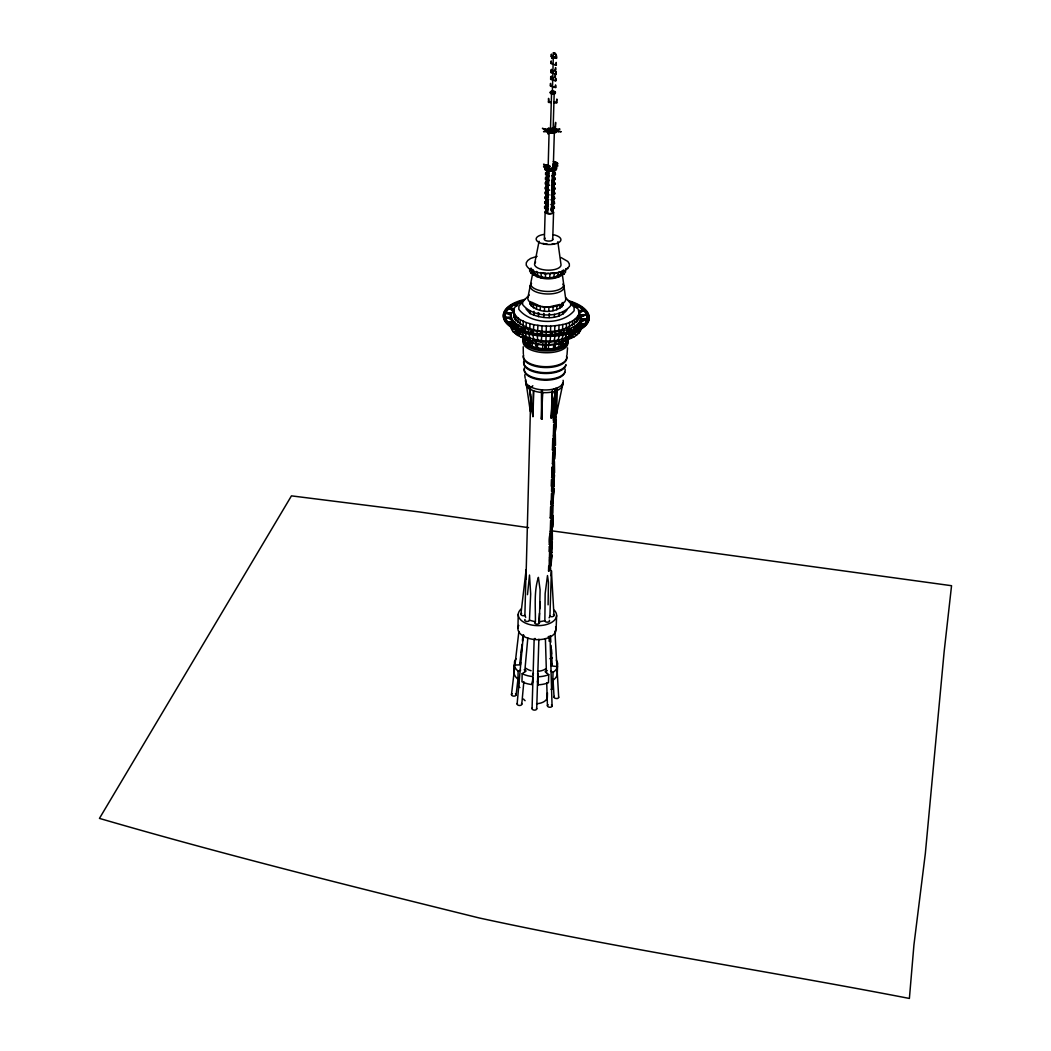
<?xml version="1.0" encoding="UTF-8"?>
<svg xmlns="http://www.w3.org/2000/svg" width="1051" height="1051" viewBox="0 0 1051 1051"><rect width="100%" height="100%" fill="white"/><g stroke="black" fill="none" stroke-linecap="round" stroke-linejoin="round"><path stroke-width="1.5" d="M552.366 92.672L551.552 93.04L550.422 131.27L551.565 131.861L553.049 131.467L554.192 93.237L553.378 92.698M525.986 579.127L530.808 394.086M545.903 342.271L546.205 332.077C557.884 333.114 588.744 328.28 578.589 311.03M542.658 392.023L541.633 419.152L541.607 389.803A18.511 8.697 1.7 0 1 529.402 386.164L529.139 385.993A18.498 8.697 1.7 0 1 525.618 379.503L530.335 411.585M541.607 389.803L541.633 419.152L542.434 392.01M541.856 419.152L542.04 389.829A18.511 8.697 1.7 0 0 555.703 388.436L556.058 388.318A18.498 8.697 1.7 0 0 563.06 382.735L563.126 382.525A18.498 8.697 1.7 0 0 563.1 380.304M563.139 270.212L563.152 271.959C555.979 280.118 538.94 279.5 532.069 271.171L532.095 269.424M563.152 302.373L563.06 305.079C555.611 313.934 537.311 313.29 530.203 304.264L530.243 302.346M539.386 622.901L540.096 589.821L538.401 577.354C533.777 591.477 535.616 607.15 535.393 621.824A2.378 1.327 1.6 0 0 535.301 623.703A2.378 1.327 1.6 0 0 538.651 623.808A2.378 1.327 1.6 0 0 538.743 621.942L539.478 613.206M529.717 269.227L529.678 271.25C537.587 280.867 557.266 281.576 565.543 272.156L565.517 270.133M511.075 317.849C508.579 312.515 519.917 307.733 509.157 308.14L513.755 311.661M511.351 317.376L512.139 321.948L511.128 315.313M578.838 312.239L578.707 318.913C564.229 336.688 527.615 335.414 513.794 317.284L514.018 308.731L516.33 305.145L523.7 300.757M508.658 322.473L513.808 323.669L513.847 321.632L508.25 322L513.44 321.172M513.86 315.379L514.018 308.731M514.845 319.162L514.951 314.394M512.192 319.412L515.607 323.314L515.542 325.863L518.682 333.627L515.213 333.43L518.314 332.707C535.09 343.073 561.786 345.148 576.684 330.684L580.099 331.183M515.91 321.041L516.015 316.259L513.9 312.528M518.445 327.347L517.828 324.89L513.335 326.322L518.445 327.347L518.498 325.311L514.005 326.73M517.998 322.762L518.117 317.98M515.607 323.314L518.13 325.114L518.064 327.662L520.587 334.336L517.499 335.322L512.927 331.551L510.655 327.426M520.114 324.483L520.219 319.701L516.015 316.259M518.13 325.114L521.151 326.756L521.086 329.305L523.608 336.701L520.77 336.911L523.319 335.821M527.549 296.75L522.649 301.716L522.583 304.514C532.949 317.77 559.815 318.716 570.68 305.723L570.64 302.924L565.78 297.722M514.254 665.073L514.057 673.1A20.061 11.574 1.5 0 0 517.946 679.169L518.143 671.116A20.1 11.535 1.5 0 1 514.254 665.073L520.429 664.81L520.587 662.38M514.307 669.697L514.504 661.683L516.094 658.635M523.122 325.928L523.227 321.133M520.889 614.31L526.078 570.036L524.883 615.229M553.995 615.479L551.42 570.759L549.923 616.267A2.365 1.314 1.8 0 0 553.26 616.385A2.365 1.314 1.8 0 0 553.338 614.533M521.598 330.303L525.014 330.408L525.066 328.372L520.718 329.975L524.186 328.043M517.92 628.17L518.261 614.204M525.316 339.46L524.633 342.074M527.97 341.194L529.98 345.372L525.592 342.35L525.684 338.593M526.131 327.373L526.249 322.578L520.219 319.701M528.18 344.505L528.285 340.721M531.149 332.72L528.377 332.037L528.443 329.475L521.151 326.756M530.203 304.264L530.269 301.545M566.883 310.084C558.646 320.726 541.134 318.676 530.098 313.553L530.177 310.833M529.849 328.438L529.967 323.642M531.294 306.13L531.399 302.057L540.359 306.261L540.24 310.347M535.76 343.953L536.496 348.052L530.519 345.634L530.61 341.851M524.186 669.75L526.117 670.985L522.176 673.704L521.966 681.757A20.087 11.6 1.6 0 0 532.121 684.582L533.251 677.829M532.2 346.449L532.305 342.679M528.443 329.475L532.607 330.513L532.529 333.062C546.349 335.663 561.47 335.545 574.227 329.055L574.319 326.506M533.435 307.851L533.54 303.765M530.939 332.904L533.08 332.655L533.133 330.605L530.939 332.904L529.914 332.681L532.108 330.395M533.566 329.502L533.698 324.706L526.249 322.578M533.895 315.339L534 311.267M533.685 391.038L532.988 416.551L533.422 390.867M536.483 309.296L536.601 305.197M532.607 330.513L536.995 331.301L537.705 340.76L536.667 341.496L537.613 339.946M537.731 330.106L537.862 325.311M536.588 344.124L537.324 348.236L537.692 344.163M538.546 316.666L538.664 312.581L537.258 313.448M544.97 129.457L542.395 128.327L547.137 129.864L544.996 128.8M556.018 168.252L555.953 163.798L556.018 168.252A5.833 2.286 1.8 0 1 554.757 170.709A5.833 2.286 1.8 0 1 548.386 171.037L545.233 169.71L545.351 165.388L548.333 164.981L545.338 165.822M545.416 169.842L545.351 165.388M541.896 330.723L542.027 325.915L533.698 324.706M544.379 238.997L545.154 211.829M545.587 210.161L547.44 210.712L545.587 210.161L546.678 170.853L548.32 170.249M552.406 128.853A5.005 1.892 1.8 0 1 553.667 129.01L556.373 130.114L559.986 129.128L556.399 129.444A5.005 1.892 1.8 0 1 555.322 131.48A5.005 1.892 1.8 0 1 549.87 131.743L545.351 130.81L545.338 131.467L547.794 131.756L547.151 130.652L543.538 131.638L547.137 131.309A5.005 1.892 1.8 0 1 551.105 128.826M532.121 684.582L533.382 672.995M548.937 101.763L548.569 98.387L548.451 102.394L551.263 102.604M545.995 210.082L545.705 206.246L547.558 206.797L546.1 206.167M546.126 205.313L547.584 205.943L546.126 205.313L547.085 170.958L548.543 170.42A5.833 2.286 1.8 0 0 554.77 170.065A5.833 2.286 1.8 0 0 556.032 167.595M545.246 348.761L545.39 343.73L545.246 348.761L542.684 348.696L542.828 343.664M548.096 200.242L547.729 213.038L546.599 212.959L547.847 169.736A3.508 1.366 1.8 0 1 547.847 168.068M543.761 317.415L543.879 313.329L543.406 314.341M548.057 170.945L549.069 132.794M547.085 212.762L547.558 196.76M547.624 196.524L546.008 195.828L547.624 196.524C550.79 193.634 544.208 190.349 547.742 192.583M547.768 191.729L546.139 191.032L547.768 191.729C550.934 188.825 544.339 185.554 547.886 187.774M547.913 186.92L546.284 186.224L547.913 186.92L548.294 171.155M550.658 85.696L550.527 83.397L550.448 86.09L552.524 86.721M550.855 78.983L550.724 76.684L550.645 79.364L552.721 79.994M551.052 72.243L550.921 69.931L550.842 72.637L552.918 73.255M551.315 63.231L551.184 60.919L551.105 63.625L553.194 64.242M551.512 56.452L551.381 54.127L551.302 56.846L553.391 57.463M544.444 310.951L544.563 306.866L541.764 306.458M552.103 211.369A3.468 1.419 1.8 0 1 551.801 213.235A3.468 1.419 1.8 0 1 547.229 213.235L548.517 166.702L549.752 165.572L548.504 167.135M541.423 419.126L542.211 391.984M552.432 128.196A5.005 1.892 1.8 0 1 553.693 128.353L556.373 130.114A5.005 1.892 1.8 0 1 555.296 132.137A5.005 1.892 1.8 0 1 549.844 132.4L549.87 131.743M548.517 185.83L548.99 169.828L547.847 169.736M552.34 93.263L553.365 53.759L554.705 53.851L553.365 53.759M546.218 330.829L546.349 326.02M513.794 317.284L513.913 313.487M526.052 570.759L526.078 570.036M532.069 708.584L532.988 677.869M533.093 674.637L534.158 639.074M546.008 348.787L546.165 343.743C541.462 351.244 556.202 351.113 554.823 344.57M555.191 76.644L555.401 74.345L555.322 77.038L553.732 77.735L555.335 76.592M555.388 69.905L555.598 67.592L555.519 70.299L553.93 70.995L555.532 69.839M555.795 56.36L556.005 54.035L555.926 56.754L554.337 57.437M551.42 210.817L551.539 206.889L552.984 206.338L553.273 210.358L551.42 210.817L553.273 210.358M551.972 192.53L553.824 192.097L551.972 192.53L551.854 196.471L553.299 195.933L554.403 171.05L553.417 205.602L551.788 206.219L551.683 202.12L553.535 201.674L551.683 202.12M551.709 201.266L553.562 200.82L551.709 201.266L551.828 197.325L553.68 196.892L551.828 197.325M551.985 191.676L553.851 191.229L551.985 191.676L552.117 187.722L553.969 187.288L552.117 187.722M552.13 186.868L553.995 186.434L552.13 186.868L552.261 182.913L554.113 182.467L552.261 182.913M552.274 182.046L554.14 181.613L552.274 182.046L552.406 178.079L554.271 177.645L552.406 178.079M552.432 177.225L554.297 176.778L552.432 177.225L552.55 173.244L554.416 172.811L552.55 173.244M551.644 210.988L551.539 206.889M551.788 206.219L551.906 202.291M551.933 201.437L552.051 197.496M553.299 195.933L552.077 196.642L552.195 192.701M552.222 191.847L552.34 187.893M552.366 187.039L552.484 183.071M552.511 182.217L552.629 178.25M552.655 177.383L552.773 173.415M552.931 164.56L553.181 167.017A5.11 1.997 1.8 0 1 555.821 168.107M536.706 708.847L538.874 639.244M548.793 311.07L548.911 306.971L559.947 304.435L559.815 308.508M553.181 167.017L553.246 165.073A5.11 1.997 1.8 0 1 555.887 166.163M555.493 87.167L555.559 84.934L555.664 87.667L553.588 87.036L555.677 87.22M555.69 80.441L555.756 78.194L555.861 80.953L553.785 80.323L555.874 80.493M555.887 73.701L555.966 71.442L556.071 74.201L553.982 73.583L556.084 73.754M556.163 64.676L556.229 62.416L556.334 65.188L554.258 64.558L556.36 64.728M556.373 57.884L556.439 55.624L556.544 58.396L554.455 57.779L556.557 57.95M552.576 195.394L552.681 192.188M553.233 169.185L554.311 133.201M549.174 317.56L549.292 313.474L549.791 314.499M547.151 670.564L545.101 671.655L548.727 674.637L548.464 682.677A20.1 11.614 1.6 0 1 538.073 684.805L537.652 673.152M548.425 348.84L548.583 343.808M552.865 210.253L552.984 206.338M551.565 206.049L553.01 205.497L553.273 196.787M556.281 102.315L556.846 99.017L556.728 103.024L553.903 102.801M552.721 239.681L553.549 212.499M551.026 334.599L550.29 332.05L551.026 334.599L552.143 334.56L551.407 332.011L552.143 334.56M550.527 330.934L550.671 326.125C560.643 325.179 573.78 324.181 578.891 314.144L578.799 310.347L576.513 306.656L569.195 301.9M550.777 334.599L550.855 332.05M552.984 310.662L553.115 306.577M558.554 131.953L556.399 130.889L561.195 131.769L558.58 131.296M552.3 397.304L551.289 418.167L552.143 391.038M554.389 317.06L554.468 314.341M552.34 390.998L551.486 418.114L556.058 388.318M553.535 348.341L553.654 344.557M554.705 330.526L554.849 325.731M555.651 344.439L554.613 348.498L554.481 344.426M555.335 334.31L555.414 331.761M556.754 309.795L556.872 305.71M551.039 558.593C548.635 558.606 549.647 559.592 550.685 569.497L548.543 570.877L548.688 566.2M549.161 551.499L549.318 546.783L551.46 545.43L551.105 556.399L549.423 557.923L550.645 556.255L551 545.285M549.384 544.589C547.886 534.118 553.798 523.293 551.066 543.078L549.384 544.589L551.539 543.236L551.893 532.187M550.238 517.972L550.593 506.779L552.287 505.295L552.392 516.632L550.238 517.972L551.933 516.475L552.287 505.295M550.658 504.533L552.366 503.048L552.721 491.802L552.826 503.206L551.131 504.677L550.763 501.314M551.25 486.153L551.46 479.676L553.168 478.218L553.273 489.687L551.565 491.159L552.8 489.543L553.168 478.218M551.525 477.404L553.233 475.945L554.074 464.7L553.706 476.09L551.998 477.548L551.841 467.629M552.406 449.933L552.773 438.385L554.494 436.953L554.6 448.646L552.406 449.933L554.127 448.501L554.494 436.953M553.338 420.636C552.156 408.287 558.028 402.546 555.02 420.689L553.286 422.108L555.506 420.834L555.848 394.9M553.746 408.064L555.953 406.803L553.746 408.064L553.93 402.178M549.003 571.021L550.632 520.35L551.854 518.708M550.698 518.117L551.052 506.924L552.76 505.452M551.131 504.677L551.486 493.418L553.194 491.947M551.565 491.159L551.933 479.821L553.641 478.363M551.998 477.548L552.366 466.145L554.074 464.7M554.048 450.8L553.68 462.269L552.432 463.859L552.8 452.377L554.521 450.945L552.8 452.377M552.879 450.078L553.246 438.53L554.967 437.098M554.941 423.014L554.573 434.641L553.325 436.204L553.693 424.578L555.427 423.172L553.693 424.578M553.772 422.252L554.6 396.437L556.334 395.045M556.505 389.698C557.647 392.522 552.616 396.555 554.77 391.09M548.543 570.877L550.225 569.34L550.566 558.436M552.327 518.866L551.959 529.967L550.277 531.464L551.499 529.822L551.801 520.298M555.48 406.658L555.808 396.372M551.263 546.467L551.355 543.341M552.432 463.859L554.153 462.414L554.521 450.945M553.325 436.204L555.046 434.786L555.427 423.172M559.053 315.97L559.145 313.251M551.236 559.815L551.906 555.086L551.026 566.042M551.762 543.577L551.46 552.971L552.327 541.948M553.338 495.034L554.074 488.557L553.181 499.856M553.824 479.9L553.614 486.363L554.508 474.999M555.44 430.095L556.307 419.888L555.401 431.541M558.869 330.132L559.027 325.337M547.466 692.819L547.308 697.68A12.402 7.265 1.6 0 1 536.575 703.736M549.148 641.281L549.305 636.472M552.406 539.754L552.235 528.784M553.194 515.424C551.407 539.636 554.074 520.954 552.314 513.703M554.586 472.727L554.429 461.415M555.48 445.322L555.322 433.853M556.557 413.871L557.332 388.62M561.457 333.666L559.224 333.298L559.29 331.262L561.457 333.666L562.495 333.495L560.328 331.091M554.363 348.209L558.922 347.106L559.053 343.335M558.922 347.106L560.722 346.331L560.84 342.56M561.957 306.905L562.101 302.819M512.047 321.278L510.72 325.337L514.675 326.441L514.254 325.429L511.89 325.363M527.484 594.656L529.507 575.055L530.676 593.986L529.441 620.195A2.365 1.327 1.4 0 1 526.393 621.391A2.365 1.327 1.4 0 1 525.066 619.394M563.454 342.074L561.733 346.331L561.339 343.585M562.85 314.367L562.942 311.648M562.587 329.252L562.745 324.457M561.26 346.094L562.955 345.359L563.086 341.588M563.901 332.917L563.98 330.369M551.499 663.483L551.394 665.914L557.503 666.61A20.14 11.561 1.6 0 1 553.049 672.364L552.773 680.404A20.1 11.6 1.6 0 0 557.214 674.624L557.647 663.22L556.36 660.081M562.955 345.359L565.569 343.349L565.688 339.578M556.124 629.536L556.61 615.584M565.99 340.471L566.528 343.112M566.305 328.372L566.476 323.577M567.29 331.459L567.369 329.423L571.691 331.236L568.249 329.147L568.171 331.183L567.29 331.459L570.811 331.525M567.829 329.291L565.096 338.961L567.159 338.199M551.223 575.909L551.42 570.759M569.34 327.084L569.497 322.289M571.297 328.004L571.205 330.553L568.184 337.805L571.074 338.146L568.538 336.951M572.348 325.784L572.519 321.002M578.431 328.332L573.885 328.727L573.964 326.69L579.101 327.951L574.634 326.309M574.463 324.168L574.634 319.386M548.096 604.824L548.451 582.28L547.492 575.567L545.141 593.697L544.865 620.747A2.365 1.327 1.8 0 0 547.781 622.139A2.365 1.327 1.8 0 0 549.292 620.261M576.579 322.552L576.749 317.783M576.854 324.851L576.763 327.386L578.773 325.574L579.035 322.802L584.211 323.892L578.549 325.284L578.615 323.248L583.804 324.339M577.643 320.726L577.827 315.957M578.799 310.347L578.707 318.913M577.38 329.278L580.205 323.642L580.297 321.12M586.563 319.819L580.967 321.383L581.045 319.359L586.694 319.333L581.177 318.873M580.953 317.547L581.045 315.024M580.205 323.642L581.15 319.11M581.308 319.596L581.4 317.074M539.741 608.963L540.043 601.908M567.54 347.855L567.001 354.91M517.131 703.947L523.253 636.131M521.769 704.209L523.845 681.573M524.725 671.865L527.825 637.904M518.261 686.119L518.997 678.145M521.349 652.605L521.94 646.22M522.531 639.849L522.833 636.656M555.125 127.092L555.611 122.389L555.453 127.434L553.667 129.01L555.48 126.777M523.608 337.91C530.558 343.756 540.28 344.61 549.016 344.662L549.371 341.444M550.015 341.444L550.606 336.11M549.66 277.451L550.12 273.299L561.089 272.235L565.096 270.606L569.353 266.245L569.314 263.827L567.816 261.463L560.958 257.508M511.482 694.619L514.517 668.712M514.898 665.467L518.879 631.454M516.107 694.882L518.143 677.659M519.811 663.562L522.071 644.368M522.452 641.176L523.214 634.778M562.495 383.234A17.985 8.461 1.7 0 1 562.521 385.389L562.469 385.599A17.985 8.474 1.7 0 1 555.651 391.038L555.296 391.156A17.985 8.474 1.7 0 1 542.027 392.522L541.974 389.842M542.027 392.522L542.408 389.882M551.289 418.167L555.703 388.436M554.219 340.353L555.151 341.956L554.074 341.168L555.059 335.821M527.996 297.078L530.361 285.176M532.66 273.628L530.821 282.864A16.553 7.186 1.7 0 0 547.19 291.455A16.553 7.186 1.7 0 0 563.612 283.691L562.338 274.377M534.683 263.42L539.084 241.231M556.505 414.081L563.126 382.525M523.976 338.186L523.28 339.657C529.349 349.786 543.787 349.602 554.232 348.59L555.256 344.531L560.892 343.191L568.46 338.895M549.016 344.662L555.375 344.045L556.202 340.787M559.355 335.269L558.186 339.841L559.684 341.509C567.711 339.762 577.643 337.516 581.256 329.186M553.627 277.096L554.718 272.892M580.967 321.383L586.694 319.333M541.725 340.419L541.212 342.166L532.134 340.826L524.055 338.488L517.499 335.322M540.253 334.271L541.015 331.761L540.253 334.271L542.066 333.89L542.119 331.853L541.212 342.166L559.684 341.509M561.943 339.092L563.73 340.537L561.681 339.92L563.402 334.454M511.403 315.55L505.965 313.067L511.601 313.04M555.375 344.045L561.076 342.679L561.904 340.445M557.175 276.295L558.278 273.418M562.902 342.311L560.722 346.331M570.877 336.465L574.227 329.055M560.078 275.112L562.167 270.619M573.137 334.98L576.132 328.727M578.891 324.536L577.682 327.006L581.203 327.097L581.15 325.009L578.628 325.087M549.108 617.843L549.975 616.096M568.788 338.527L565.569 343.349M574.923 333.351L578.773 325.574M577.446 328.858L581.058 321.645M562.114 273.641L563.914 270.094M526.104 382.249L526.039 382.459A17.985 8.474 1.7 0 0 529.468 388.778L529.73 388.949A17.985 8.474 1.7 0 0 541.593 392.483M550.422 131.27L553.049 131.467M554.192 93.237L551.552 93.158M537.127 256.299L530.663 258.428L527.799 260.438L526.288 262.737L526.236 265.154C529.704 271.749 538.283 272.721 544.917 273.68L548.543 273.26M578.549 325.284L584.211 323.892M533.645 339.237L532.134 340.826L533.803 340.064L532.818 334.612M529.468 388.778L531.53 386.637M529.73 388.949L532.831 385.73M548.477 168.226L549.699 167.096L548.464 168.659M551.46 545.43L549.318 546.783M548.057 133.346L551.276 130.495L551.25 131.152L548.031 134.002L548.386 128.117M554.678 394.086L556.413 392.693M576.395 307.943L578.602 306.248L575.042 306.774M529.901 338.304L528.088 339.657L530.098 339.145L528.758 333.601M522.715 301.703L518.918 306.091L518.826 309.309C530.689 324.641 561.72 325.731 574.148 310.702L574.096 307.47L570.325 302.898M573.885 328.727L574.555 328.346M524.055 338.488L526.433 337.161L524.541 330.776L518.064 327.662L513.558 323.944L516.908 331.906M579.548 312.121L583.844 310.452L579.981 312.581M516.146 306.432L514.005 304.632L517.565 305.329M551.328 78.352L552.931 77.643L551.315 78.799L551.394 76.092M551.525 71.599L553.128 70.89L551.512 72.046L551.591 69.34M561.076 342.679L567.868 339.013A22.478 10.221 1.7 0 1 545.522 350.062A22.478 10.221 1.7 0 1 523.332 337.87M551.933 58.028L553.522 57.345L551.92 58.488L551.998 55.756M554.35 56.99L555.94 56.307M530.519 345.634L528.522 341.457M582.241 316.246L586.419 314.591L580.861 316.798M518.143 671.116L520.679 670.131M549.896 658.701L552.392 657.729M551.762 207.06L553.391 206.443M556.058 166.623A5.833 2.286 1.8 0 1 554.797 169.08A5.833 2.286 1.8 0 1 548.438 169.408A2.627 1.025 1.8 0 0 552.484 169.75A2.627 1.025 1.8 0 0 552.222 168.199L552.76 167.95A3.508 1.366 1.8 0 0 551.972 167.753M548.99 169.828L548.491 170.012A3.508 1.366 1.8 0 0 553.102 170.012A3.508 1.366 1.8 0 0 553.404 168.213L552.261 168.134M575.712 307.168L578.602 306.248M521.427 301.492L522.308 301.23M545.114 620.668L538.729 621.929M540.634 277.727L542.014 277.346M554.232 348.59L563.494 345.556L566.41 343.309L567.908 340.76L567.212 339.197M554.219 277.385L558.659 277.162M546.796 182.191L548.254 182.808L546.796 182.191A4.69 1.866 1.8 0 0 545.653 182.861L545.18 182.808A5.15 2.049 1.8 0 1 547.545 181.626M553.273 93.342L552.471 93.316M559.224 333.298L562.495 333.495M525.592 342.35L522.991 337.778C531.675 345.359 544.339 345.818 555.256 344.531M512.927 331.551L516.514 330.973L518.314 332.707M578.339 310.807L583.41 309.992M578.773 311.267L583.844 310.452M556.15 163.93L553.168 164.757L556.137 164.363M545.311 166.899L548.28 166.505L545.298 167.332M553.141 165.835L556.097 165.441M553.128 166.268L556.084 165.874M554.074 341.168L556.675 340.826M552.747 513.256L553.102 502.089M565.648 268.793L567.908 268.557M555.848 417.628L555.48 415.933M560.958 274.442L564.348 274.088M511.784 329.488L515.226 329.16L516.514 330.973M544.917 273.68L556.15 273.339M576.066 328.214L579.101 327.951M536.535 276.597L538.729 276.452M550.238 334.1L551.341 334.06M511.285 319.149L505.807 317.31L511.325 317.126M580.927 314.774L586.419 314.591M505.925 317.809L511.456 317.612M581.085 315.261L586.576 315.077M568.171 331.183L571.691 331.236M544.563 306.866L548.911 306.971M542.027 325.915L550.671 326.125M520.718 329.975L525.014 330.408M567.882 339.565L567.238 340.695M523.306 338.514L523.976 338.54M533.212 275.073L536.076 275.231M546.205 332.077L536.995 331.301M530.466 269.726L533.343 269.884M548.477 101.724L551.289 101.934M553.93 102.144L556.741 102.354M505.965 313.067L511.443 313.526M510.786 323.248L513.308 323.472M558.83 271.973L561.089 272.235M539.058 340.918L541.764 341.233M552.839 530.978L951.549 585.709L944.126 651.87L925.327 853.596L913.936 944.888L909.391 998.45C766.14 970.69 621.758 948.922 479.111 917.943C352.111 886.479 225.111 854.962 99.451 818.401L291.455 495.862L419.007 511.903L528.548 527.655M514.819 326.519L517.775 326.927M542.316 272.748L545.377 273.181L545.548 277.346M537.587 347.947L542.684 348.696M530.873 273.247L534.197 273.772M535.419 621.811L529.441 620.195M508.723 308.574L513.794 309.638M575.383 332.431L578.943 333.18M532.042 332.431L533.08 332.655M508.25 322L512.113 322.893M548.714 132.124L549.844 132.4M548.083 169.973L545.456 168.869M573.57 334.073L576.657 334.954M551.315 56.386L553.404 57.004M551.118 63.178L553.207 63.796M550.855 72.191L552.931 72.808M550.658 78.917L552.734 79.548M550.461 85.643L552.537 86.274M553.128 277.635L554.56 278.081M524.541 330.776L528.377 332.037M527.825 338.396L530.098 339.145M505.807 317.31L509.919 318.689M570.391 302.438L571.245 302.767M514.005 304.632L516.895 305.696M571.271 335.584L574.358 336.727M524.633 337.135L526.696 338.015L526.433 337.161M506.122 312.581L510.208 314.446M550.606 671.195L553.049 672.364M565.412 338.12L567.79 339.578M509.157 308.14L512.927 310.452M547.794 131.756L547.151 130.652A5.005 1.892 1.8 0 1 551.131 128.156M548.267 131.914L549.056 132.465M548.294 131.283L549.463 132.111M530.098 313.553L526.104 309.073M514.688 304.264L516.829 306.064M532.844 416.472L529.139 385.993M553.798 388.712L555.296 391.156M522.781 337.594L524.751 342.271M555.414 418.259L556.307 419.888M553.26 484.616L554.14 486.298M553.181 486.863L554.074 488.557M551.105 551.171L551.972 552.905M551.039 553.351L551.906 555.086M525.71 617.331L524.883 615.361A2.365 1.314 1.4 0 1 521.532 615.255A2.365 1.314 1.4 0 1 521.638 613.403M530.939 268.622L532.069 271.171M531.005 268.071L533.107 272.905M511.298 319.898L513.992 326.27M533.79 271.04L535.13 274.482M524.869 337.305L525.763 339.696M536.68 271.408L538.02 275.809M529.362 338.514L530.374 341.93M550.107 340.629L550.606 342.39M556.912 669.632L557.372 671.221M540.779 272.537L541.567 276.781M537.403 681.193L538.073 684.805M535.668 341.365L536.063 343.572M536.155 344.058L536.89 348.17M557.845 241.717L560.919 264.09A13.243 5.649 1.7 0 1 546.06 270.081A13.243 5.649 1.7 0 1 535.603 262.014M563.94 286.017L565.583 298.024A18.984 8.342 1.7 0 1 544.287 306.905A18.984 8.342 1.7 0 1 529.323 295.016M529.244 386.085L532.988 416.551M524.751 374.813L525.132 378.268M554.889 631.086L558.685 697.325M550.474 635.75L550.842 642.187M551.039 645.406L552.169 664.718M553.01 679.274L554.061 697.076M551.447 649.163L551.604 654.024M552.511 679.958L552.787 688.063M545.39 638.561L546.428 672.955M546.73 682.782L547.426 705.72M550.054 637.09L552.064 705.983M523.332 353.832L523.214 346.751M563.047 303.174L563.06 305.079M536.43 708.138A2.325 1.393 3.5 0 1 535.826 709.872A2.325 1.393 3.5 0 1 532.831 709.701A2.325 1.393 3.5 0 1 532.41 707.901M535.34 638.653A2.365 1.34 1.6 0 1 534.854 638.43M521.506 703.5A2.325 1.393 3.2 0 1 520.889 705.234A2.325 1.393 3.2 0 1 517.893 705.063A2.325 1.393 3.2 0 1 517.486 703.277M524.042 635.474A2.365 1.327 1.4 0 1 523.687 635.185M515.476 693.87A2.312 1.366 3.1 0 1 515.371 695.815A2.312 1.366 3.1 0 1 512.1 695.631A2.312 1.366 3.1 0 1 512.218 693.699M519.89 687.525A2.299 1.353 3.2 0 1 518.603 685.462M558.62 696.971A2.299 1.366 3.8 0 1 556.925 698.56L555.178 698.324A2.312 1.366 3.8 0 1 554.389 696.393M552.143 687.065A2.299 1.353 3.7 0 1 552.695 688.418A2.299 1.353 3.7 0 1 551.026 689.285M548.162 704.787A2.312 1.379 3.7 0 0 547.886 706.6A2.312 1.379 3.7 0 0 550.855 707.126L551.355 706.929A2.312 1.379 3.7 0 0 551.998 705.615L551.788 705.274A2.312 1.379 3.7 0 0 551.433 704.971M562.771 284.138A16.947 7.37 1.7 0 1 547.124 293.978A16.947 7.37 1.7 0 1 531.543 283.35M552.392 129.509A5.005 1.892 1.8 0 1 556.36 132.216A5.005 1.892 1.8 0 1 548.688 132.781M547.768 132.413A5.005 1.892 1.8 0 1 551.092 129.483M549.279 636.367A2.365 1.327 1.8 0 1 548.215 636.683M545.876 668.738A12.494 7.173 1.6 0 1 537.547 671.326M531.11 670.709A12.494 7.173 1.6 0 1 525.986 668.318M548.727 674.637A20.14 11.574 1.6 0 1 538.322 676.752M532.358 676.529A20.127 11.561 1.6 0 1 522.176 673.704M555.598 626.738A19.115 10.733 1.6 0 1 536.444 639.639A19.115 10.733 1.6 0 1 518.747 625.424M554.258 610.184A19.181 10.668 1.6 0 1 549.345 623.558A19.181 10.668 1.6 0 1 524.646 622.678A19.181 10.668 1.6 0 1 521.178 608.989M525.106 700.689A12.402 7.265 1.6 0 1 523.516 699.007M545.233 169.71A5.833 2.286 1.8 0 1 548.399 166.807M552.09 130.39A2.654 0.998 1.8 0 1 553.969 131.966A2.654 0.998 1.8 0 1 549.502 131.848A2.654 0.998 1.8 0 1 551.394 130.363M548.031 169.04A2.627 1.025 1.8 0 1 548.031 168.777M553.194 92.238A2.522 0.92 1.8 0 1 554.994 93.684A2.522 0.92 1.8 0 1 550.75 93.565A2.522 0.92 1.8 0 1 552.537 92.212M567.711 341.641A22.439 10.221 1.7 0 1 545.443 352.729A22.439 10.221 1.7 0 1 523.293 340.537M567.79 339.867A22.465 10.221 1.7 0 1 545.495 350.955A22.465 10.221 1.7 0 1 523.319 338.764M566.634 355.79A21.769 10.037 1.7 0 1 545.022 366.681A21.769 10.037 1.7 0 1 523.516 354.739M566.542 356.67A21.703 10.011 1.7 0 1 544.996 367.548A21.703 10.011 1.7 0 1 523.569 355.619M565.977 364.526A21.256 9.84 1.7 0 1 542.066 372.488A21.256 9.84 1.7 0 1 523.845 360.927M565.872 365.393A21.178 9.814 1.7 0 1 542.053 373.341A21.178 9.814 1.7 0 1 523.897 361.807M565.004 368.967A20.508 9.551 1.7 0 1 544.628 379.345A20.508 9.551 1.7 0 1 524.383 367.981M564.899 372.33A20.416 9.512 1.7 0 1 541.948 380.028A20.416 9.512 1.7 0 1 524.462 368.862M554.14 243.596A9.236 3.862 1.8 0 1 552.051 244.055M547.295 244.2A9.236 3.862 1.8 0 1 542.881 243.306M546.599 212.959A3.468 1.419 1.8 0 1 545.916 211.895M551.92 210.857A4.23 1.721 1.8 0 1 552.708 213.3A4.23 1.721 1.8 0 1 546.77 213.471A4.23 1.721 1.8 0 1 545.995 211.028M552.432 238.761A4.204 1.76 1.8 0 1 550.803 240.889A4.204 1.76 1.8 0 1 545.443 240.456A4.204 1.76 1.8 0 1 545.219 238.183M585.643 310.505A42.894 19.141 1.7 0 1 567.829 334.165A42.894 19.141 1.7 0 1 512.087 327.859A42.894 19.141 1.7 0 1 516.317 302.662M517.657 302.136A42.894 19.141 1.7 0 1 522.045 300.704M569.038 301.44A42.894 19.141 1.7 0 1 581.939 307.365M570.969 303.069A41.015 18.301 1.7 0 1 579.666 328.477M574.214 331.131A41.015 18.301 1.7 0 1 564.229 333.955M561.365 334.454A41.015 18.301 1.7 0 1 556.951 335.006M541.528 335.151A41.015 18.301 1.7 0 1 525.421 332.339M523.884 331.88A41.015 18.301 1.7 0 1 516.895 329.147M506.464 320.568A41.015 18.301 1.7 0 1 520.245 302.294M567.487 300.376A42.907 19.128 1.7 0 1 579.127 329.58A42.907 19.128 1.7 0 1 513.269 327.925A42.907 19.128 1.7 0 1 525.185 299.312M570.995 302.478A41.028 18.287 1.7 0 1 576.106 329.738A41.028 18.287 1.7 0 1 515.095 327.61A41.028 18.287 1.7 0 1 523.109 300.809M553.273 234.701A12.389 5.176 1.8 0 1 558.37 242.768A12.389 5.176 1.8 0 1 538.703 242.256A12.389 5.176 1.8 0 1 543.84 234.452M547.006 177.251A4.69 1.852 1.8 0 0 545.797 178.053L545.311 178A5.163 2.036 1.8 0 1 546.625 177.107M553.627 177.409A4.69 1.852 1.8 0 1 554.849 178.276L555.27 178.223A5.163 2.036 1.8 0 0 552.839 176.936M546.77 172.285A5.163 2.036 1.8 0 0 545.443 173.165L545.929 173.218A4.703 1.852 1.8 0 1 547.137 172.43M552.984 172.114A5.163 2.036 1.8 0 1 555.414 173.402L555.007 173.454A4.703 1.852 1.8 0 0 553.772 172.587M553.759 182.086A5.15 2.049 1.8 0 1 555.125 183.032L554.705 183.097A4.69 1.866 1.8 0 0 553.483 182.23M547.413 186.434A5.15 2.049 1.8 0 0 545.035 187.617L545.522 187.669A4.69 1.866 1.8 0 1 546.73 186.868M553.614 186.894A5.15 2.049 1.8 0 1 554.967 187.84L554.56 187.893A4.69 1.866 1.8 0 0 553.338 187.025M547.269 191.216A5.137 2.063 1.8 0 0 544.904 192.412L545.377 192.464A4.677 1.879 1.8 0 1 546.586 191.663M553.47 191.689A5.137 2.063 1.8 0 1 554.823 192.635L554.416 192.701A4.677 1.879 1.8 0 0 553.194 191.821M546.073 196.314A5.137 2.063 1.8 0 0 544.76 197.207L545.246 197.26A4.677 1.879 1.8 0 1 545.705 196.813M553.325 196.471A5.137 2.063 1.8 0 1 554.678 197.43L554.271 197.483A4.677 1.879 1.8 0 0 553.049 196.603M545.942 201.083A5.137 2.076 1.8 0 0 544.628 201.976L545.114 202.028A4.664 1.892 1.8 0 1 546.31 201.214M553.181 201.24A5.137 2.076 1.8 0 1 554.534 202.199L554.127 202.252A4.664 1.892 1.8 0 0 553.654 201.792M545.797 205.838A5.124 2.076 1.8 0 0 544.497 206.745L544.97 206.797A4.664 1.892 1.8 0 1 546.178 205.983M553.036 206.009A5.124 2.076 1.8 0 1 554.389 206.968L553.969 207.021A4.664 1.892 1.8 0 0 553.509 206.561M556.045 167.28A5.833 2.286 1.8 0 1 554.783 169.736A5.833 2.286 1.8 0 1 548.412 170.065M545.259 168.738A5.833 2.286 1.8 0 1 548.425 165.835M545.246 169.066A5.833 2.286 1.8 0 1 548.425 166.163M553.233 165.388A5.11 1.997 1.8 0 1 555.874 166.492M553.22 166.045A5.11 1.997 1.8 0 1 555.848 167.135M553.207 166.36A5.11 1.997 1.8 0 1 555.848 167.464M556.071 166.308A5.833 2.286 1.8 0 1 554.81 168.764A5.833 2.286 1.8 0 1 548.451 169.093M545.285 167.766A5.833 2.286 1.8 0 1 548.451 164.876M545.285 168.094A5.833 2.286 1.8 0 1 548.451 165.191M548.083 170.301A5.11 1.997 1.8 0 1 545.443 169.198M548.11 169.001A5.11 1.997 1.8 0 1 545.482 167.897M548.11 169.329A5.11 1.997 1.8 0 1 545.469 168.226M553.299 163.798A6.779 2.641 1.8 0 1 557.424 166.005L557.884 165.992A7.239 2.825 1.8 0 0 553.47 163.641M553.365 161.644A6.779 2.641 1.8 0 1 557.49 163.838L557.95 163.825A7.239 2.825 1.8 0 0 553.535 161.473M553.207 91.792A2.522 0.92 1.8 0 1 555.007 93.237A2.522 0.92 1.8 0 1 550.763 93.119A2.522 0.92 1.8 0 1 552.55 91.765M553.22 91.568A2.522 0.92 1.8 0 1 555.02 93.013A2.522 0.92 1.8 0 1 550.763 92.895A2.522 0.92 1.8 0 1 552.563 91.542M553.233 91.122A2.522 0.92 1.8 0 1 555.033 92.567A2.522 0.92 1.8 0 1 550.777 92.449A2.522 0.92 1.8 0 1 552.576 91.095M555.743 129.01L558.173 129.943L555.743 129.01M554.875 447.673L554.508 459.129L554.875 447.673M549.818 168.777L549.765 168.961A7.239 2.825 1.8 0 1 543.538 166.347L543.998 166.334A6.779 2.641 1.8 0 0 549.818 168.777M549.883 166.61L549.831 166.794A7.239 2.825 1.8 0 1 543.59 164.179L544.05 164.179A6.779 2.641 1.8 0 0 549.883 166.61M548.28 209.202L548.162 209.385A5.124 2.076 1.8 0 1 544.51 207.822L544.97 207.783A4.664 1.892 1.8 0 0 548.28 209.202M548.425 204.433L548.307 204.603A5.137 2.076 1.8 0 1 544.641 203.053L545.114 203.014A4.664 1.892 1.8 0 0 548.425 204.433M548.556 199.651L548.438 199.821A5.137 2.063 1.8 0 1 544.786 198.271L545.246 198.232A4.677 1.879 1.8 0 0 548.556 199.651M548.701 194.855L548.583 195.026A5.137 2.063 1.8 0 1 544.917 193.476L545.39 193.437A4.677 1.879 1.8 0 0 548.701 194.855M548.845 190.047L548.727 190.218A5.15 2.049 1.8 0 1 545.049 188.681L545.522 188.641A4.69 1.866 1.8 0 0 548.845 190.047M548.977 185.239L548.858 185.41A5.15 2.049 1.8 0 1 545.193 183.872L545.653 183.833A4.69 1.866 1.8 0 0 548.977 185.239M549.121 180.404L549.003 180.575A5.163 2.036 1.8 0 1 545.324 179.051L545.797 179.012A4.69 1.852 1.8 0 0 549.121 180.404M549.266 175.57L549.148 175.74A5.163 2.036 1.8 0 1 545.469 174.216L545.929 174.177A4.703 1.852 1.8 0 0 549.266 175.57M554.731 52.839L553.404 52.734L554.731 52.839M547.729 201.161L545.863 200.623L547.729 201.161M547.702 202.015L545.837 201.477L547.702 202.015M547.834 197.233L545.981 196.682L547.834 197.233M548.28 181.941L546.415 181.403L548.28 181.941M548.399 177.974L546.533 177.448L548.399 177.974M548.425 177.12L546.559 176.581L548.425 177.12M548.543 173.139L546.665 172.6L548.543 173.139M555.44 174.453L555.007 174.4A4.703 1.852 1.8 0 1 551.696 175.635L551.828 175.806A5.163 2.036 1.8 0 0 555.44 174.453M555.296 179.274L554.862 179.235A4.69 1.852 1.8 0 1 551.552 180.47L551.683 180.641A5.163 2.036 1.8 0 0 555.296 179.274M555.151 184.096L554.718 184.056A4.69 1.866 1.8 0 1 551.407 185.291L551.539 185.462A5.15 2.049 1.8 0 0 555.151 184.096M554.994 188.904L554.573 188.865A4.69 1.866 1.8 0 1 551.276 190.113L551.394 190.284A5.15 2.049 1.8 0 0 554.994 188.904M554.849 193.712L554.429 193.66A4.677 1.879 1.8 0 1 551.131 194.908L551.25 195.092A5.137 2.063 1.8 0 0 554.849 193.712M554.705 198.494L554.284 198.455A4.677 1.879 1.8 0 1 550.987 199.703L551.105 199.887A5.137 2.063 1.8 0 0 554.705 198.494M554.56 203.277L554.127 203.237A4.664 1.892 1.8 0 1 550.842 204.485L550.96 204.669A5.137 2.076 1.8 0 0 554.56 203.277M554.416 208.045L553.982 208.006A4.664 1.892 1.8 0 1 550.698 209.267L550.816 209.438A5.124 2.076 1.8 0 0 554.416 208.045"/></g></svg>
